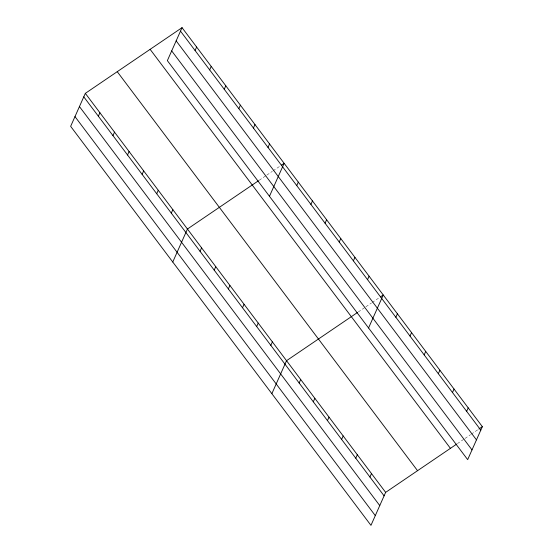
<?xml version="1.0" encoding="UTF-8"?>
<svg xmlns="http://www.w3.org/2000/svg" width="553" height="553" viewBox="0 0 553 553"><rect width="100%" height="100%" fill="white"/><g stroke="black" fill="none" stroke-linecap="round" stroke-linejoin="round"><path stroke-width="0.41" stroke-dasharray="2.77 2.07" d="M259.17 180.285L266.111 175.571M266.802 175.101L272.353 171.326M273.044 170.856L280.675 165.672M358.275 311.954L365.208 307.24M365.906 306.77L371.457 303.003M372.148 302.526L379.78 297.341M457.379 443.63L464.313 438.916M465.011 438.446L470.562 434.672M471.253 434.202L478.193 429.487"/><path stroke-width="0.83" d="M182.041 27.65L167.359 60.63L467.672 459.64L482.354 426.66L182.041 27.65L85.328 93.36L70.646 126.34L370.959 525.35L385.641 492.37L456.681 444.1M98.365 116.227L99.913 112.743M112.957 135.603L114.506 132.126M127.543 154.985L129.091 151.501M195.078 50.51L196.626 47.033M142.128 174.368L143.676 170.884M209.663 69.892L211.211 66.408M156.713 193.744L158.262 190.267M224.248 89.268L225.797 85.791M171.299 213.126L172.847 209.642M238.834 108.651L240.389 105.174M172.757 262.004L187.439 229.025L258.479 180.755M253.426 128.033L254.974 124.549M200.048 251.318L201.596 247.834M268.011 147.416L269.56 143.932M214.205 270.127L215.753 266.65M269.463 196.294L284.145 163.315L281.373 165.202M228.361 288.936L229.91 285.459M296.754 185.601L298.302 182.124M242.518 307.745L244.067 304.268M310.91 204.416L312.459 200.933M256.675 326.56L258.223 323.076M325.067 223.225L326.616 219.741M270.832 345.369L272.38 341.885M339.224 242.034L340.779 238.557M271.855 393.674L286.537 360.701L357.577 312.431M353.388 260.843L354.936 257.366M299.145 382.987L300.701 379.51M367.545 279.659L369.093 276.175M313.309 401.803L314.857 398.319M368.568 327.964L383.25 294.984L380.471 296.871M327.466 420.612L329.014 417.128M395.858 317.277L397.407 313.8M341.623 439.421L343.171 435.944M410.015 336.086L411.563 332.609M355.779 458.23L357.328 454.753M424.172 354.895L425.72 351.418M369.936 477.039L371.485 473.562M438.329 373.71L439.877 370.227M452.485 392.519L454.041 389.036M466.649 411.328L468.197 407.851M478.884 429.017L482.354 426.66M180.492 31.127L480.806 430.137M176.158 40.867L476.472 439.877M171.693 50.897L472.006 449.9M150.126 49.335L450.439 448.345M117.243 71.676L417.556 470.686M85.328 93.36L385.641 492.37M83.779 96.844L384.093 495.854M79.445 106.577L379.759 505.587M74.98 116.607L375.293 515.617"/></g></svg>
